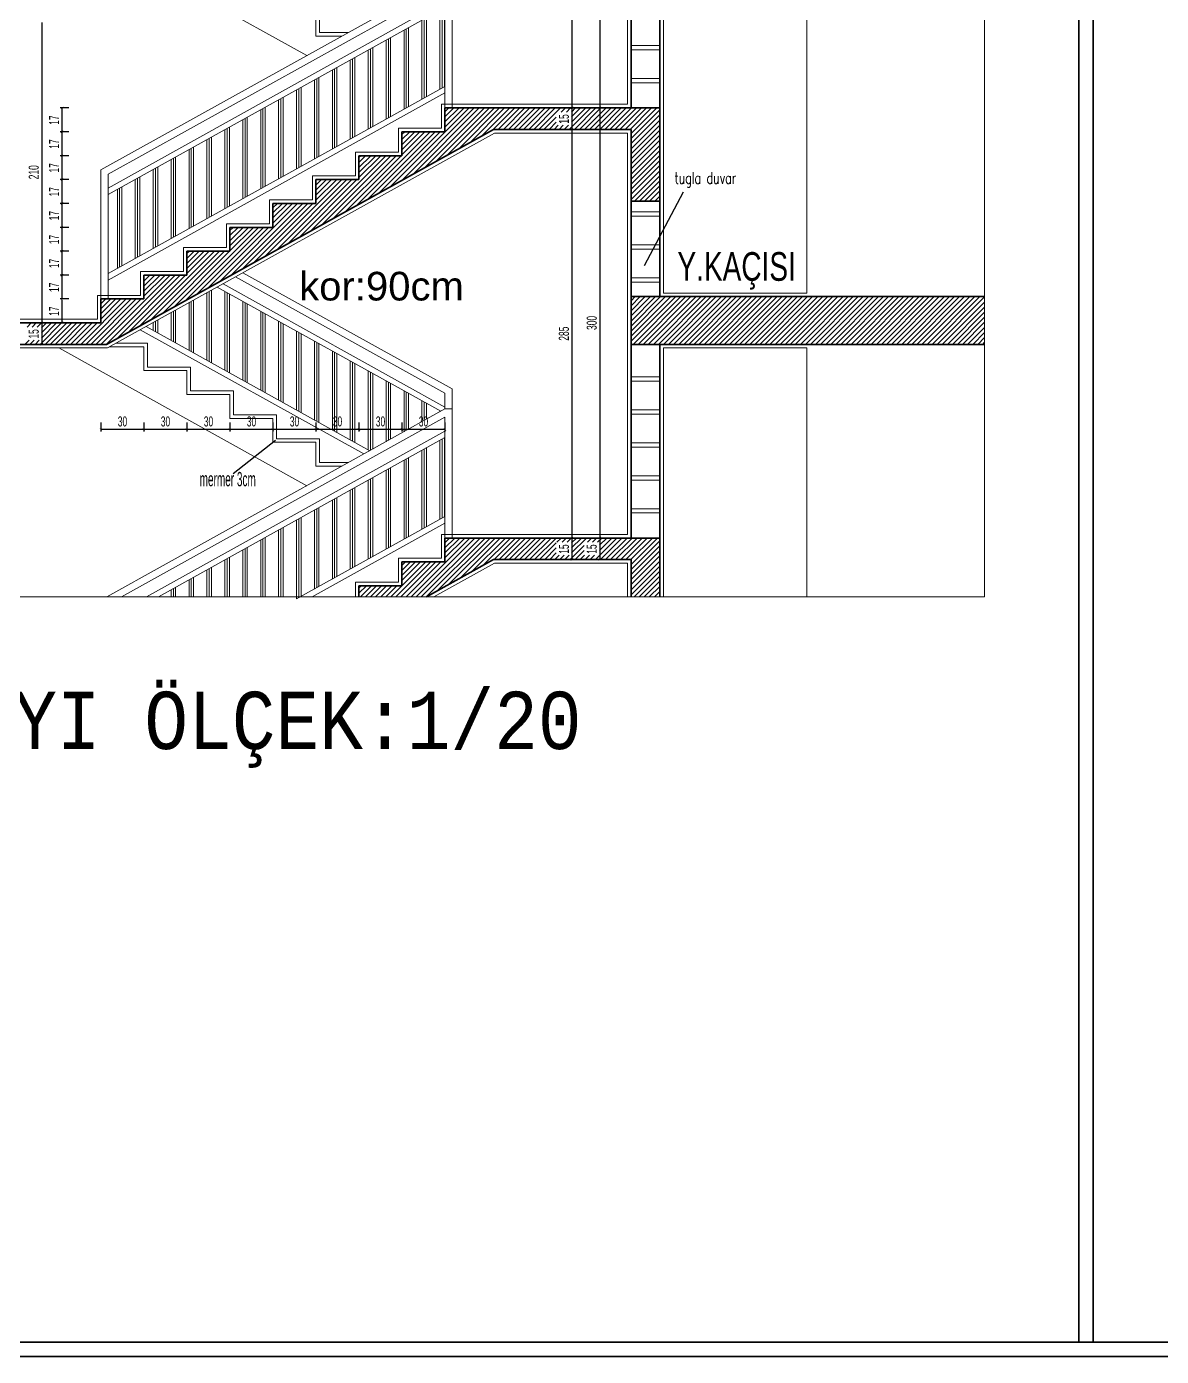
# Model space of a CAD drawing. Header units: inches. Extents: x -7543 to -822, y 102837 to 190349.
# Drawn here: x -822.8517 to -822.5351, y 102836.6651 to 102837.0361 of the extents above; entities that cross this region are included whole.
import ezdxf

# ---------------------------------------------------------------- set-up
doc = ezdxf.new("R2010")
doc.units = ezdxf.units.IN
doc.header["$MEASUREMENT"] = 0
for name, color, linetype, lineweight, true_color in [('BALKON', 7, 'Continuous', 20, 0xffaaa9), ('DUVAR', 7, 'Continuous', 35, 0xfc4642), ('MERDİVEN', 7, 'Continuous', 20, 0x16c244), ('TEFRİŞ', 7, 'Continuous', 25, 0x78462c)]:
    doc.layers.add(name, color=color, linetype=linetype, lineweight=lineweight, true_color=true_color)
for name, color, linetype, lineweight in [('ICOL', 55, 'Continuous', 25), ('SIVA', 150, 'Continuous', 15), ('TARAMA', 8, 'Continuous', 25), ('YAZI', 7, 'Continuous', 25)]:
    doc.layers.add(name, color=color, linetype=linetype, lineweight=lineweight)
doc.styles.add('ARIAL', font='arial.ttf', dxfattribs={"width": 0.5})
doc.styles.add('arıal', font='arial.ttf', dxfattribs={"width": 0.7})
doc.styles.add('ISIM', font='monos.ttf', dxfattribs={"width": 1.1, "height": 200})
doc.styles.add('KAPı-PEN', font='simplex.shx', dxfattribs={"width": 0.7, "height": 10})
doc.styles.add('TURKCE', font='arial.ttf')
doc.styles.add('özgür', font='arial.ttf', dxfattribs={"width": 0.6})

# ---------------------------------------------------------------- blocks, each defined once
blk = doc.blocks.new('öz sol')
at = {"layer": 'ICOL'}
blk.add_line((0, -9.7), (0, 2.5), dxfattribs=at)
at = {"layer": 'ICOL', "linetype": 'ByBlock', "const_width": 0.472}
blk.add_lwpolyline([(1.6, 1.6), (-1.6, -1.6)], dxfattribs=at)
blk = doc.blocks.new('öz1')
at = {"layer": 'ICOL'}
blk.add_blockref('öz sol', (0, 9.7), dxfattribs=at)

msp = doc.modelspace()

# ---------------------------------------------------------------- linework, layer by layer
at = {"layer": 'BALKON'}
for p, q in [((-822.77355, 102837.02801), (-822.84276, 102837.06644)), ((-822.77355, 102837.02801), (-822.84276, 102837.06644)), ((-822.735, 102837.04942), (-822.831, 102836.99611)), ((-822.733, 102837.04942), (-822.733, 102837.01342)), ((-822.735, 102837.04713), (-822.829, 102836.99493)), ((-822.735, 102837.01342), (-822.735, 102837.04713)), ((-822.735, 102837.04325), (-822.829, 102836.99105)), ((-822.735, 102837.04142), (-822.829, 102836.98922)), ((-822.77, 102837.03446), (-822.77, 102837.04112)), ((-822.77, 102837.03446), (-822.77, 102837.04112)), ((-822.73642, 102837.01863), (-822.73642, 102837.04063)), ((-822.7358, 102837.01898), (-822.7358, 102837.04098)), ((-822.73517, 102837.01932), (-822.73517, 102837.04132)), ((-822.771, 102837.04012), (-822.771, 102837.03346)), ((-822.771, 102837.04012), (-822.771, 102837.03346)), ((-822.74142, 102837.01585), (-822.74142, 102837.03785)), ((-822.7408, 102837.0162), (-822.7408, 102837.0382)), ((-822.74017, 102837.01655), (-822.74017, 102837.03855)), ((-822.771, 102837.03346), (-822.76374, 102837.03346)), ((-822.771, 102837.03346), (-822.76374, 102837.03346)), ((-822.76194, 102837.03446), (-822.77, 102837.03446)), ((-822.76194, 102837.03446), (-822.77, 102837.03446)), ((-822.74642, 102837.01308), (-822.74642, 102837.03508)), ((-822.7458, 102837.01342), (-822.7458, 102837.03542)), ((-822.74517, 102837.01377), (-822.74517, 102837.03577)), ((-822.75642, 102837.00752), (-822.75642, 102837.02952)), ((-822.7558, 102837.00787), (-822.7558, 102837.02987)), ((-822.75517, 102837.00822), (-822.75517, 102837.03022)), ((-822.75142, 102837.0103), (-822.75142, 102837.0323)), ((-822.7508, 102837.01065), (-822.7508, 102837.03265)), ((-822.75017, 102837.01099), (-822.75017, 102837.03299)), ((-822.76142, 102837.00475), (-822.76142, 102837.02675)), ((-822.7608, 102837.00509), (-822.7608, 102837.02709)), ((-822.76017, 102837.00544), (-822.76017, 102837.02744)), ((-822.76642, 102837.00197), (-822.76642, 102837.02397)), ((-822.7658, 102837.00232), (-822.7658, 102837.02432)), ((-822.76517, 102837.00266), (-822.76517, 102837.02466)), ((-822.735, 102837.01942), (-822.829, 102836.96722)), ((-822.77642, 102836.99642), (-822.77642, 102837.01842)), ((-822.7758, 102836.99676), (-822.7758, 102837.01876)), ((-822.77517, 102836.99711), (-822.77517, 102837.01911)), ((-822.77142, 102836.99919), (-822.77142, 102837.02119)), ((-822.7708, 102836.99954), (-822.7708, 102837.02154)), ((-822.77017, 102836.99989), (-822.77017, 102837.02189)), ((-822.735, 102837.01759), (-822.829, 102836.96539)), ((-822.78142, 102836.99364), (-822.78142, 102837.01564)), ((-822.7808, 102836.99399), (-822.7808, 102837.01599)), ((-822.78017, 102836.99433), (-822.78017, 102837.01633)), ((-822.78642, 102836.99086), (-822.78642, 102837.01286)), ((-822.7858, 102836.99121), (-822.7858, 102837.01321)), ((-822.78517, 102836.99156), (-822.78517, 102837.01356)), ((-822.79642, 102836.98531), (-822.79642, 102837.00731)), ((-822.7958, 102836.98566), (-822.7958, 102837.00766)), ((-822.79517, 102836.986), (-822.79517, 102837.008)), ((-822.79142, 102836.98809), (-822.79142, 102837.01009)), ((-822.7908, 102836.98843), (-822.7908, 102837.01043)), ((-822.79017, 102836.98878), (-822.79017, 102837.01078)), ((-822.80142, 102836.98253), (-822.80142, 102837.00453)), ((-822.8008, 102836.98288), (-822.8008, 102837.00488)), ((-822.80017, 102836.98323), (-822.80017, 102837.00523)), ((-822.80642, 102836.97976), (-822.80642, 102837.00176)), ((-822.8058, 102836.9801), (-822.8058, 102837.0021)), ((-822.80517, 102836.98045), (-822.80517, 102837.00245)), ((-822.831, 102836.96011), (-822.831, 102836.99611)), ((-822.81642, 102836.9742), (-822.81642, 102836.9962)), ((-822.8158, 102836.97455), (-822.8158, 102836.99655)), ((-822.81517, 102836.9749), (-822.81517, 102836.9969)), ((-822.81142, 102836.97698), (-822.81142, 102836.99898)), ((-822.8108, 102836.97733), (-822.8108, 102836.99933)), ((-822.81017, 102836.97767), (-822.81017, 102836.99967)), ((-822.829, 102836.99493), (-822.829, 102836.96011)), ((-822.82142, 102836.97143), (-822.82142, 102836.99343)), ((-822.8208, 102836.97177), (-822.8208, 102836.99377)), ((-822.82017, 102836.97212), (-822.82017, 102836.99412)), ((-822.82642, 102836.96865), (-822.82642, 102836.99065)), ((-822.8258, 102836.969), (-822.8258, 102836.991)), ((-822.82517, 102836.96934), (-822.82517, 102836.99134)), ((-822.831, 102836.95344), (-822.831, 102836.98716)), ((-822.79138, 102836.96744), (-822.733, 102836.93502)), ((-822.79138, 102836.96744), (-822.733, 102836.93502)), ((-822.79138, 102836.96744), (-822.733, 102836.93502)), ((-822.79138, 102836.96744), (-822.733, 102836.93502)), ((-822.79858, 102836.96344), (-822.73616, 102836.92878)), ((-822.79858, 102836.96344), (-822.73616, 102836.92878)), ((-822.79694, 102836.96436), (-822.735, 102836.92996)), ((-822.79694, 102836.96436), (-822.735, 102836.92996)), ((-822.79344, 102836.9663), (-822.735, 102836.93384)), ((-822.79344, 102836.9663), (-822.735, 102836.93384)), ((-822.79344, 102836.9663), (-822.735, 102836.93384)), ((-822.79344, 102836.9663), (-822.735, 102836.93384)), ((-822.80642, 102836.94579), (-822.80642, 102836.95909)), ((-822.80642, 102836.94579), (-822.80642, 102836.95909)), ((-822.8058, 102836.94545), (-822.8058, 102836.95943)), ((-822.8058, 102836.94545), (-822.8058, 102836.95943)), ((-822.80517, 102836.9451), (-822.80517, 102836.95978)), ((-822.80517, 102836.9451), (-822.80517, 102836.95978)), ((-822.80142, 102836.94302), (-822.80142, 102836.96186)), ((-822.80142, 102836.94302), (-822.80142, 102836.96186)), ((-822.8008, 102836.94267), (-822.8008, 102836.96221)), ((-822.8008, 102836.94267), (-822.8008, 102836.96221)), ((-822.80017, 102836.94232), (-822.80017, 102836.96256)), ((-822.80017, 102836.94232), (-822.80017, 102836.96256)), ((-822.79642, 102836.94024), (-822.79642, 102836.96224)), ((-822.79642, 102836.94024), (-822.79642, 102836.96224)), ((-822.7958, 102836.93989), (-822.7958, 102836.96189)), ((-822.7958, 102836.93989), (-822.7958, 102836.96189)), ((-822.79517, 102836.93955), (-822.79517, 102836.96155)), ((-822.79517, 102836.93955), (-822.79517, 102836.96155)), ((-822.79142, 102836.93746), (-822.79142, 102836.95946)), ((-822.79142, 102836.93746), (-822.79142, 102836.95946)), ((-822.7908, 102836.93712), (-822.7908, 102836.95912)), ((-822.7908, 102836.93712), (-822.7908, 102836.95912)), ((-822.81142, 102836.94857), (-822.81142, 102836.95631)), ((-822.81142, 102836.94857), (-822.81142, 102836.95631)), ((-822.8108, 102836.94822), (-822.8108, 102836.95666)), ((-822.8108, 102836.94822), (-822.8108, 102836.95666)), ((-822.81017, 102836.94788), (-822.81017, 102836.957)), ((-822.81017, 102836.94788), (-822.81017, 102836.957)), ((-822.79017, 102836.93677), (-822.79017, 102836.95877)), ((-822.79017, 102836.93677), (-822.79017, 102836.95877)), ((-822.78642, 102836.93469), (-822.78642, 102836.95669)), ((-822.78642, 102836.93469), (-822.78642, 102836.95669)), ((-822.7858, 102836.93434), (-822.7858, 102836.95634)), ((-822.7858, 102836.93434), (-822.7858, 102836.95634)), ((-822.78517, 102836.93399), (-822.78517, 102836.95599)), ((-822.78517, 102836.93399), (-822.78517, 102836.95599)), ((-822.82004, 102836.95152), (-822.75762, 102836.91686)), ((-822.82004, 102836.95152), (-822.75762, 102836.91686)), ((-822.81839, 102836.95244), (-822.75597, 102836.91778)), ((-822.81839, 102836.95244), (-822.75597, 102836.91778)), ((-822.81642, 102836.95135), (-822.81642, 102836.95353)), ((-822.81642, 102836.95135), (-822.81642, 102836.95353)), ((-822.8158, 102836.951), (-822.8158, 102836.95388)), ((-822.8158, 102836.951), (-822.8158, 102836.95388)), ((-822.81517, 102836.95065), (-822.81517, 102836.95423)), ((-822.81517, 102836.95065), (-822.81517, 102836.95423)), ((-822.78142, 102836.93191), (-822.78142, 102836.95391)), ((-822.78142, 102836.93191), (-822.78142, 102836.95391)), ((-822.7808, 102836.93156), (-822.7808, 102836.95356)), ((-822.7808, 102836.93156), (-822.7808, 102836.95356)), ((-822.78017, 102836.93122), (-822.78017, 102836.95322)), ((-822.78017, 102836.93122), (-822.78017, 102836.95322)), ((-822.77642, 102836.92913), (-822.77642, 102836.95113)), ((-822.77642, 102836.92913), (-822.77642, 102836.95113)), ((-822.7758, 102836.92879), (-822.7758, 102836.95079)), ((-822.7758, 102836.92879), (-822.7758, 102836.95079)), ((-822.77517, 102836.92844), (-822.77517, 102836.95044)), ((-822.77517, 102836.92844), (-822.77517, 102836.95044)), ((-822.77142, 102836.92636), (-822.77142, 102836.94836)), ((-822.77142, 102836.92636), (-822.77142, 102836.94836)), ((-822.7708, 102836.92601), (-822.7708, 102836.94801)), ((-822.7708, 102836.92601), (-822.7708, 102836.94801)), ((-822.77355, 102836.90801), (-822.84276, 102836.94644)), ((-822.77355, 102836.90801), (-822.84276, 102836.94644)), ((-822.82858, 102836.94678), (-822.819, 102836.94678)), ((-822.82858, 102836.94678), (-822.819, 102836.94678)), ((-822.82858, 102836.94678), (-822.819, 102836.94678)), ((-822.82858, 102836.94678), (-822.819, 102836.94678)), ((-822.818, 102836.94778), (-822.82678, 102836.94778)), ((-822.818, 102836.94778), (-822.82678, 102836.94778)), ((-822.818, 102836.94778), (-822.82678, 102836.94778)), ((-822.818, 102836.94778), (-822.82678, 102836.94778)), ((-822.819, 102836.94678), (-822.819, 102836.94012)), ((-822.819, 102836.94678), (-822.819, 102836.94012)), ((-822.819, 102836.94678), (-822.819, 102836.94012)), ((-822.819, 102836.94678), (-822.819, 102836.94012)), ((-822.818, 102836.94112), (-822.818, 102836.94778)), ((-822.818, 102836.94112), (-822.818, 102836.94778)), ((-822.818, 102836.94112), (-822.818, 102836.94778)), ((-822.818, 102836.94112), (-822.818, 102836.94778)), ((-822.77017, 102836.92566), (-822.77017, 102836.94766)), ((-822.77017, 102836.92566), (-822.77017, 102836.94766)), ((-822.76642, 102836.92358), (-822.76642, 102836.94558)), ((-822.76642, 102836.92358), (-822.76642, 102836.94558)), ((-822.7658, 102836.92323), (-822.7658, 102836.94523)), ((-822.7658, 102836.92323), (-822.7658, 102836.94523)), ((-822.76517, 102836.92289), (-822.76517, 102836.94489)), ((-822.76517, 102836.92289), (-822.76517, 102836.94489)), ((-822.806, 102836.94112), (-822.818, 102836.94112)), ((-822.806, 102836.94112), (-822.818, 102836.94112)), ((-822.806, 102836.94112), (-822.818, 102836.94112)), ((-822.806, 102836.94112), (-822.818, 102836.94112)), ((-822.806, 102836.93445), (-822.806, 102836.94112)), ((-822.806, 102836.93445), (-822.806, 102836.94112)), ((-822.806, 102836.93445), (-822.806, 102836.94112)), ((-822.806, 102836.93445), (-822.806, 102836.94112)), ((-822.76142, 102836.9208), (-822.76142, 102836.9428)), ((-822.76142, 102836.9208), (-822.76142, 102836.9428)), ((-822.7608, 102836.92046), (-822.7608, 102836.94246)), ((-822.7608, 102836.92046), (-822.7608, 102836.94246)), ((-822.76017, 102836.92011), (-822.76017, 102836.94211)), ((-822.76017, 102836.92011), (-822.76017, 102836.94211)), ((-822.819, 102836.94012), (-822.807, 102836.94012)), ((-822.819, 102836.94012), (-822.807, 102836.94012)), ((-822.819, 102836.94012), (-822.807, 102836.94012)), ((-822.819, 102836.94012), (-822.807, 102836.94012)), ((-822.807, 102836.94012), (-822.807, 102836.93345)), ((-822.807, 102836.94012), (-822.807, 102836.93345)), ((-822.807, 102836.94012), (-822.807, 102836.93345)), ((-822.807, 102836.94012), (-822.807, 102836.93345)), ((-822.75642, 102836.91803), (-822.75642, 102836.94003)), ((-822.75642, 102836.91803), (-822.75642, 102836.94003)), ((-822.7558, 102836.91787), (-822.7558, 102836.93968)), ((-822.7558, 102836.91787), (-822.7558, 102836.93968)), ((-822.75517, 102836.91822), (-822.75517, 102836.93933)), ((-822.75517, 102836.91822), (-822.75517, 102836.93933)), ((-822.75142, 102836.9203), (-822.75142, 102836.93725)), ((-822.75142, 102836.9203), (-822.75142, 102836.93725)), ((-822.7508, 102836.92065), (-822.7508, 102836.9369)), ((-822.7508, 102836.92065), (-822.7508, 102836.9369)), ((-822.807, 102836.93345), (-822.795, 102836.93345)), ((-822.807, 102836.93345), (-822.795, 102836.93345)), ((-822.807, 102836.93345), (-822.795, 102836.93345)), ((-822.807, 102836.93345), (-822.795, 102836.93345)), ((-822.794, 102836.93445), (-822.806, 102836.93445)), ((-822.794, 102836.93445), (-822.806, 102836.93445)), ((-822.794, 102836.93445), (-822.806, 102836.93445)), ((-822.794, 102836.93445), (-822.806, 102836.93445)), ((-822.795, 102836.93345), (-822.795, 102836.92679)), ((-822.795, 102836.93345), (-822.795, 102836.92679)), ((-822.794, 102836.92779), (-822.794, 102836.93445)), ((-822.794, 102836.92779), (-822.794, 102836.93445)), ((-822.75017, 102836.92099), (-822.75017, 102836.93656)), ((-822.75017, 102836.92099), (-822.75017, 102836.93656)), ((-822.74642, 102836.92308), (-822.74642, 102836.93447)), ((-822.74642, 102836.92308), (-822.74642, 102836.93447)), ((-822.7458, 102836.92342), (-822.7458, 102836.93413)), ((-822.7458, 102836.92342), (-822.7458, 102836.93413)), ((-822.74517, 102836.92377), (-822.74517, 102836.93378)), ((-822.74517, 102836.92377), (-822.74517, 102836.93378)), ((-822.735, 102836.93384), (-822.735, 102836.92942)), ((-822.735, 102836.93384), (-822.735, 102836.92942)), ((-822.733, 102836.92942), (-822.733, 102836.93502)), ((-822.733, 102836.92942), (-822.733, 102836.93502)), ((-822.735, 102836.92942), (-822.82938, 102836.87701)), ((-822.74142, 102836.92585), (-822.74142, 102836.9317)), ((-822.74142, 102836.92585), (-822.74142, 102836.9317)), ((-822.7408, 102836.9262), (-822.7408, 102836.93135)), ((-822.7408, 102836.9262), (-822.7408, 102836.93135)), ((-822.74017, 102836.92655), (-822.74017, 102836.931)), ((-822.74017, 102836.92655), (-822.74017, 102836.931)), ((-822.735, 102836.92942), (-822.733, 102836.92942)), ((-822.735, 102836.92942), (-822.733, 102836.92942)), ((-822.733, 102836.92942), (-822.733, 102836.89342)), ((-822.735, 102836.92713), (-822.82526, 102836.87701)), ((-822.795, 102836.92679), (-822.783, 102836.92679)), ((-822.795, 102836.92679), (-822.783, 102836.92679)), ((-822.782, 102836.92779), (-822.794, 102836.92779)), ((-822.782, 102836.92779), (-822.794, 102836.92779)), ((-822.783, 102836.92679), (-822.783, 102836.92012)), ((-822.783, 102836.92679), (-822.783, 102836.92012)), ((-822.782, 102836.92112), (-822.782, 102836.92779)), ((-822.782, 102836.92112), (-822.782, 102836.92779)), ((-822.73642, 102836.92863), (-822.73642, 102836.92892)), ((-822.73642, 102836.92863), (-822.73642, 102836.92892)), ((-822.735, 102836.89342), (-822.735, 102836.92713)), ((-822.735, 102836.92325), (-822.81827, 102836.87701)), ((-822.735, 102836.92142), (-822.81497, 102836.87701)), ((-822.783, 102836.92012), (-822.771, 102836.92012)), ((-822.783, 102836.92012), (-822.771, 102836.92012)), ((-822.77, 102836.92112), (-822.782, 102836.92112)), ((-822.77, 102836.92112), (-822.782, 102836.92112)), ((-822.771, 102836.92012), (-822.771, 102836.91346)), ((-822.771, 102836.92012), (-822.771, 102836.91346)), ((-822.77, 102836.91446), (-822.77, 102836.92112)), ((-822.77, 102836.91446), (-822.77, 102836.92112)), ((-822.7408, 102836.8962), (-822.7408, 102836.9182)), ((-822.74017, 102836.89655), (-822.74017, 102836.91855)), ((-822.73642, 102836.89863), (-822.73642, 102836.92063)), ((-822.7358, 102836.89898), (-822.7358, 102836.92098)), ((-822.73517, 102836.89932), (-822.73517, 102836.92132)), ((-822.76194, 102836.91446), (-822.77, 102836.91446)), ((-822.76194, 102836.91446), (-822.77, 102836.91446)), ((-822.74642, 102836.89308), (-822.74642, 102836.91508)), ((-822.7458, 102836.89342), (-822.7458, 102836.91542)), ((-822.74517, 102836.89377), (-822.74517, 102836.91577)), ((-822.74142, 102836.89585), (-822.74142, 102836.91785)), ((-822.771, 102836.91346), (-822.76374, 102836.91346)), ((-822.771, 102836.91346), (-822.76374, 102836.91346)), ((-822.75142, 102836.8903), (-822.75142, 102836.9123)), ((-822.7508, 102836.89065), (-822.7508, 102836.91265)), ((-822.75017, 102836.89099), (-822.75017, 102836.91299)), ((-822.7608, 102836.88509), (-822.7608, 102836.90709)), ((-822.76017, 102836.88544), (-822.76017, 102836.90744)), ((-822.75642, 102836.88752), (-822.75642, 102836.90952)), ((-822.7558, 102836.88787), (-822.7558, 102836.90987)), ((-822.75517, 102836.88822), (-822.75517, 102836.91022)), ((-822.76642, 102836.88197), (-822.76642, 102836.90397)), ((-822.7658, 102836.88232), (-822.7658, 102836.90432)), ((-822.76517, 102836.88266), (-822.76517, 102836.90466)), ((-822.76142, 102836.88475), (-822.76142, 102836.90675)), ((-822.77142, 102836.87919), (-822.77142, 102836.90119)), ((-822.7708, 102836.87954), (-822.7708, 102836.90154)), ((-822.77017, 102836.87989), (-822.77017, 102836.90189)), ((-822.7808, 102836.87701), (-822.7808, 102836.89599)), ((-822.78017, 102836.87701), (-822.78017, 102836.89633)), ((-822.735, 102836.89942), (-822.77642, 102836.87642)), ((-822.77642, 102836.87642), (-822.77642, 102836.89842)), ((-822.7758, 102836.87676), (-822.7758, 102836.89876)), ((-822.77517, 102836.87711), (-822.77517, 102836.89911)), ((-822.735, 102836.89759), (-822.77206, 102836.87701)), ((-822.78642, 102836.87701), (-822.78642, 102836.89286)), ((-822.7858, 102836.87701), (-822.7858, 102836.89321)), ((-822.78517, 102836.87701), (-822.78517, 102836.89356)), ((-822.78142, 102836.87701), (-822.78142, 102836.89564)), ((-822.79142, 102836.87701), (-822.79142, 102836.89009)), ((-822.7908, 102836.87701), (-822.7908, 102836.89043)), ((-822.79017, 102836.87701), (-822.79017, 102836.89078)), ((-822.8008, 102836.87701), (-822.8008, 102836.88488)), ((-822.80017, 102836.87701), (-822.80017, 102836.88523)), ((-822.79642, 102836.87701), (-822.79642, 102836.88731)), ((-822.7958, 102836.87701), (-822.7958, 102836.88766)), ((-822.79517, 102836.87701), (-822.79517, 102836.888)), ((-822.80642, 102836.87701), (-822.80642, 102836.88176)), ((-822.8058, 102836.87701), (-822.8058, 102836.8821)), ((-822.80517, 102836.87701), (-822.80517, 102836.88245)), ((-822.80142, 102836.87701), (-822.80142, 102836.88453)), ((-822.81142, 102836.87701), (-822.81142, 102836.87898)), ((-822.8108, 102836.87701), (-822.8108, 102836.87933)), ((-822.81017, 102836.87701), (-822.81017, 102836.87967))]:
    msp.add_line(p, q, dxfattribs=at)
at = {"layer": 'DUVAR'}
for p, q in [((-822.55817, 102836.66908), (-822.55817, 102837.43546)), ((-822.55417, 102836.66908), (-822.55417, 102837.43546)), ((-822.68307, 102837.01342), (-822.68307, 102837.07424)), ((-822.67507, 102836.96076), (-822.67507, 102837.06744)), ((-822.735, 102837.01342), (-822.67507, 102837.01342)), ((-822.735, 102837.01342), (-822.735, 102837.00676)), ((-822.82945, 102836.94744), (-822.72145, 102837.00742)), ((-822.72145, 102837.00742), (-822.68307, 102837.00742)), ((-822.68307, 102837.00742), (-822.68307, 102836.98742)), ((-822.68307, 102836.95144), (-822.68307, 102837.00742)), ((-822.747, 102837.00676), (-822.747, 102837.00009)), ((-822.735, 102837.00676), (-822.747, 102837.00676)), ((-822.759, 102837.00009), (-822.759, 102836.99343)), ((-822.747, 102837.00009), (-822.759, 102837.00009)), ((-822.771, 102836.99343), (-822.771, 102836.98676)), ((-822.759, 102836.99343), (-822.771, 102836.99343)), ((-822.783, 102836.98676), (-822.783, 102836.9801)), ((-822.771, 102836.98676), (-822.783, 102836.98676)), ((-822.68307, 102836.98742), (-822.67507, 102836.98742)), ((-822.795, 102836.9801), (-822.795, 102836.97344)), ((-822.783, 102836.9801), (-822.795, 102836.9801)), ((-822.807, 102836.97344), (-822.807, 102836.96677)), ((-822.795, 102836.97344), (-822.807, 102836.97344)), ((-822.819, 102836.96677), (-822.819, 102836.96011)), ((-822.807, 102836.96677), (-822.819, 102836.96677)), ((-822.831, 102836.96011), (-822.831, 102836.95344)), ((-822.819, 102836.96011), (-822.831, 102836.96011)), ((-822.68307, 102836.96076), (-822.68307, 102836.93224)), ((-822.68307, 102836.96076), (-822.58442, 102836.96076)), ((-822.68307, 102836.96076), (-822.68307, 102836.93224)), ((-822.68307, 102836.96076), (-822.58442, 102836.96076)), ((-822.831, 102836.95344), (-822.91407, 102836.95344)), ((-822.831, 102836.95344), (-822.91407, 102836.95344)), ((-822.831, 102836.95344), (-822.91407, 102836.95344)), ((-822.68307, 102836.89342), (-822.68307, 102836.95424)), ((-822.82945, 102836.94744), (-822.90407, 102836.94744)), ((-822.90407, 102836.94744), (-822.83227, 102836.94744)), ((-822.82945, 102836.94744), (-822.90407, 102836.94744)), ((-822.90407, 102836.94744), (-822.83227, 102836.94744)), ((-822.82945, 102836.94744), (-822.90407, 102836.94744)), ((-822.90407, 102836.94744), (-822.83227, 102836.94744)), ((-822.68307, 102836.94744), (-822.58442, 102836.94744)), ((-822.68307, 102836.94744), (-822.58442, 102836.94744)), ((-822.68307, 102836.94744), (-822.58442, 102836.94744)), ((-822.68307, 102836.94744), (-822.58442, 102836.94744)), ((-822.68307, 102836.94744), (-822.58442, 102836.94744)), ((-822.67507, 102836.87701), (-822.67507, 102836.94744)), ((-822.735, 102836.89342), (-822.67507, 102836.89342)), ((-822.735, 102836.89342), (-822.735, 102836.88676)), ((-822.747, 102836.88676), (-822.747, 102836.88009)), ((-822.735, 102836.88676), (-822.747, 102836.88676)), ((-822.74019, 102836.87701), (-822.72145, 102836.88742)), ((-822.72145, 102836.88742), (-822.68307, 102836.88742)), ((-822.68307, 102836.87701), (-822.68307, 102836.88742)), ((-822.68307, 102836.88742), (-822.68307, 102836.87701)), ((-822.759, 102836.88009), (-822.759, 102836.87701)), ((-822.747, 102836.88009), (-822.759, 102836.88009)), ((-837.60107, 102836.66908), (-821.99356, 102836.66908)), ((-837.60507, 102836.66508), (-821.98956, 102836.66508))]:
    msp.add_line(p, q, dxfattribs=at)
at = {"layer": 'ICOL'}
for p, q in [((-822.6918, 102837.13322), (-822.6918, 102837.01362)), ((-822.69958, 102837.12722), (-822.69958, 102837.01362)), ((-822.84751, 102837.03724), (-822.84751, 102836.95364)), ((-822.84186, 102837.00696), (-822.84186, 102837.01322)), ((-822.69958, 102837.01322), (-822.69958, 102837.00762)), ((-822.6918, 102837.01322), (-822.6918, 102836.89362)), ((-822.69958, 102837.00722), (-822.69958, 102836.89362)), ((-822.84186, 102837.00029), (-822.84186, 102837.00656)), ((-822.84186, 102836.99363), (-822.84186, 102836.99989)), ((-822.84186, 102836.98696), (-822.84186, 102836.99323)), ((-822.84186, 102836.9803), (-822.84186, 102836.98656)), ((-822.84186, 102836.97364), (-822.84186, 102836.9799)), ((-822.84186, 102836.96697), (-822.84186, 102836.97324)), ((-822.84186, 102836.96031), (-822.84186, 102836.96657)), ((-822.84186, 102836.95364), (-822.84186, 102836.95991)), ((-822.84751, 102836.95324), (-822.84751, 102836.94764)), ((-822.8192, 102836.92368), (-822.8308, 102836.92368)), ((-822.8072, 102836.92368), (-822.8188, 102836.92368)), ((-822.7952, 102836.92368), (-822.8068, 102836.92368)), ((-822.7832, 102836.92368), (-822.7948, 102836.92368)), ((-822.7712, 102836.92368), (-822.7828, 102836.92368)), ((-822.7592, 102836.92368), (-822.7708, 102836.92368)), ((-822.7472, 102836.92368), (-822.7588, 102836.92368)), ((-822.7352, 102836.92368), (-822.7468, 102836.92368)), ((-822.69958, 102836.89322), (-822.69958, 102836.88762)), ((-822.6918, 102836.89322), (-822.6918, 102836.88762))]:
    msp.add_line(p, q, dxfattribs=at)
at = {"layer": 'MERDİVEN'}
for p, q in [((-822.67507, 102837.0308), (-822.68307, 102837.0308)), ((-822.67507, 102837.0308), (-822.68307, 102837.0308)), ((-822.68307, 102837.0308), (-822.67507, 102837.0308)), ((-822.67507, 102837.0308), (-822.68307, 102837.0308)), ((-822.67507, 102837.0308), (-822.68307, 102837.0308)), ((-822.68307, 102837.0308), (-822.67507, 102837.0308)), ((-822.68307, 102837.0308), (-822.67507, 102837.0308)), ((-822.67507, 102837.0308), (-822.68307, 102837.0308)), ((-822.67507, 102837.0308), (-822.68307, 102837.0308)), ((-822.67507, 102837.0296), (-822.68307, 102837.0296)), ((-822.67507, 102837.0296), (-822.68307, 102837.0296)), ((-822.67507, 102837.0296), (-822.68307, 102837.0296)), ((-822.67507, 102837.0216), (-822.68307, 102837.0216)), ((-822.67507, 102837.0216), (-822.68307, 102837.0216)), ((-822.68307, 102837.0216), (-822.67507, 102837.0216)), ((-822.68307, 102837.0216), (-822.67507, 102837.0216)), ((-822.67507, 102837.0216), (-822.68307, 102837.0216)), ((-822.67507, 102837.0216), (-822.68307, 102837.0216)), ((-822.67507, 102837.0204), (-822.68307, 102837.0204)), ((-822.67507, 102837.0204), (-822.68307, 102837.0204)), ((-822.68307, 102836.9844), (-822.67507, 102836.9844)), ((-822.67507, 102836.9844), (-822.68307, 102836.9844)), ((-822.67507, 102836.9844), (-822.68307, 102836.9844)), ((-822.67507, 102836.9832), (-822.68307, 102836.9832)), ((-822.68307, 102836.9752), (-822.67507, 102836.9752)), ((-822.67507, 102836.9752), (-822.68307, 102836.9752)), ((-822.67507, 102836.9752), (-822.68307, 102836.9752)), ((-822.67507, 102836.974), (-822.68307, 102836.974)), ((-822.67507, 102836.966), (-822.68307, 102836.966)), ((-822.67507, 102836.966), (-822.68307, 102836.966)), ((-822.68307, 102836.966), (-822.67507, 102836.966)), ((-822.68307, 102836.966), (-822.67507, 102836.966)), ((-822.67507, 102836.966), (-822.68307, 102836.966)), ((-822.67507, 102836.966), (-822.68307, 102836.966)), ((-822.67507, 102836.9648), (-822.68307, 102836.9648)), ((-822.67507, 102836.9648), (-822.68307, 102836.9648)), ((-822.67507, 102836.9384), (-822.68307, 102836.9384)), ((-822.67507, 102836.9384), (-822.68307, 102836.9384)), ((-822.68307, 102836.9384), (-822.67507, 102836.9384)), ((-822.68307, 102836.9384), (-822.67507, 102836.9384)), ((-822.67507, 102836.9384), (-822.68307, 102836.9384)), ((-822.67507, 102836.9384), (-822.68307, 102836.9384)), ((-822.67507, 102836.9384), (-822.68307, 102836.9384)), ((-822.67507, 102836.9384), (-822.68307, 102836.9384)), ((-822.68307, 102836.9384), (-822.67507, 102836.9384)), ((-822.68307, 102836.9384), (-822.67507, 102836.9384)), ((-822.67507, 102836.9384), (-822.68307, 102836.9384)), ((-822.67507, 102836.9384), (-822.68307, 102836.9384)), ((-822.67507, 102836.9372), (-822.68307, 102836.9372)), ((-822.67507, 102836.9372), (-822.68307, 102836.9372)), ((-822.67507, 102836.9372), (-822.68307, 102836.9372)), ((-822.67507, 102836.9372), (-822.68307, 102836.9372)), ((-822.68307, 102836.9292), (-822.67507, 102836.9292)), ((-822.67507, 102836.9292), (-822.68307, 102836.9292)), ((-822.67507, 102836.9292), (-822.68307, 102836.9292)), ((-822.67507, 102836.928), (-822.68307, 102836.928)), ((-822.67507, 102836.92), (-822.68307, 102836.92)), ((-822.67507, 102836.92), (-822.68307, 102836.92)), ((-822.68307, 102836.92), (-822.67507, 102836.92)), ((-822.67507, 102836.9188), (-822.68307, 102836.9188)), ((-822.67507, 102836.9108), (-822.68307, 102836.9108)), ((-822.67507, 102836.9108), (-822.68307, 102836.9108)), ((-822.68307, 102836.9108), (-822.67507, 102836.9108)), ((-822.68307, 102836.9108), (-822.67507, 102836.9108)), ((-822.67507, 102836.9108), (-822.68307, 102836.9108)), ((-822.67507, 102836.9108), (-822.68307, 102836.9108)), ((-822.68307, 102836.9108), (-822.67507, 102836.9108)), ((-822.67507, 102836.9108), (-822.68307, 102836.9108)), ((-822.67507, 102836.9108), (-822.68307, 102836.9108)), ((-822.67507, 102836.9096), (-822.68307, 102836.9096)), ((-822.67507, 102836.9096), (-822.68307, 102836.9096)), ((-822.67507, 102836.9096), (-822.68307, 102836.9096)), ((-822.67507, 102836.9016), (-822.68307, 102836.9016)), ((-822.67507, 102836.9016), (-822.68307, 102836.9016)), ((-822.68307, 102836.9016), (-822.67507, 102836.9016)), ((-822.68307, 102836.9016), (-822.67507, 102836.9016)), ((-822.67507, 102836.9016), (-822.68307, 102836.9016)), ((-822.67507, 102836.9016), (-822.68307, 102836.9016)), ((-822.67507, 102836.9004), (-822.68307, 102836.9004)), ((-822.67507, 102836.9004), (-822.68307, 102836.9004))]:
    msp.add_line(p, q, dxfattribs=at)
at = {"layer": 'SIVA'}
for p, q in [((-822.58442, 102837.23532), (-822.58442, 102836.87701)), ((-822.68407, 102837.01442), (-822.68407, 102837.07424)), ((-822.67407, 102837.06644), (-822.67407, 102836.96176)), ((-822.63407, 102836.96176), (-822.63407, 102837.06644)), ((-822.736, 102837.01442), (-822.68407, 102837.01442)), ((-822.736, 102837.00776), (-822.736, 102837.01442)), ((-822.748, 102837.00776), (-822.736, 102837.00776)), ((-822.748, 102837.00109), (-822.748, 102837.00776)), ((-822.72119, 102837.00642), (-822.82919, 102836.94644)), ((-822.68407, 102837.00642), (-822.72119, 102837.00642)), ((-822.68407, 102836.95424), (-822.68407, 102837.00642)), ((-822.76, 102837.00109), (-822.748, 102837.00109)), ((-822.76, 102836.99443), (-822.76, 102837.00109)), ((-822.772, 102836.99443), (-822.76, 102836.99443)), ((-822.772, 102836.98776), (-822.772, 102836.99443)), ((-822.784, 102836.98776), (-822.772, 102836.98776)), ((-822.784, 102836.9811), (-822.784, 102836.98776)), ((-822.796, 102836.9811), (-822.784, 102836.9811)), ((-822.796, 102836.97444), (-822.796, 102836.9811)), ((-822.808, 102836.97444), (-822.796, 102836.97444)), ((-822.808, 102836.96777), (-822.808, 102836.97444)), ((-822.82, 102836.96777), (-822.808, 102836.96777)), ((-822.82, 102836.96111), (-822.82, 102836.96777)), ((-822.832, 102836.96111), (-822.82, 102836.96111)), ((-822.832, 102836.95444), (-822.832, 102836.96111)), ((-822.67407, 102836.96176), (-822.63407, 102836.96176)), ((-822.91507, 102836.95444), (-822.832, 102836.95444)), ((-822.68407, 102836.89442), (-822.68407, 102836.95424)), ((-822.82919, 102836.94644), (-822.90307, 102836.94644)), ((-822.67407, 102836.94644), (-822.67407, 102836.87701)), ((-822.63407, 102836.94644), (-822.67407, 102836.94644)), ((-822.63407, 102836.87701), (-822.63407, 102836.94644)), ((-822.736, 102836.89442), (-822.68407, 102836.89442)), ((-822.736, 102836.88776), (-822.736, 102836.89442)), ((-822.748, 102836.88776), (-822.736, 102836.88776)), ((-822.748, 102836.88109), (-822.748, 102836.88776)), ((-822.72119, 102836.88642), (-822.73813, 102836.87701)), ((-822.68407, 102836.88642), (-822.72119, 102836.88642)), ((-822.68407, 102836.87701), (-822.68407, 102836.88642)), ((-822.76, 102836.88109), (-822.748, 102836.88109)), ((-822.76, 102836.87701), (-822.76, 102836.88109)), ((-822.58442, 102836.87701), (-823.07304, 102836.87701))]:
    msp.add_line(p, q, dxfattribs=at)
at = {"layer": 'TARAMA', "linetype": 'Continuous'}
for p, q in [((-822.75026, 102836.99142), (-822.72826, 102837.01342)), ((-822.74708, 102836.99319), (-822.72684, 102837.01342)), ((-822.7439, 102836.99495), (-822.72543, 102837.01342)), ((-822.74072, 102836.99672), (-822.72402, 102837.01342)), ((-822.73754, 102836.99849), (-822.7226, 102837.01342)), ((-822.735, 102837.00809), (-822.72967, 102837.01342)), ((-822.735, 102837.0095), (-822.73109, 102837.01342)), ((-822.735, 102837.01092), (-822.7325, 102837.01342)), ((-822.735, 102837.01233), (-822.73392, 102837.01342)), ((-822.73436, 102837.00025), (-822.72119, 102837.01342)), ((-822.73117, 102837.00202), (-822.71977, 102837.01342)), ((-822.72799, 102837.00378), (-822.71836, 102837.01342)), ((-822.72481, 102837.00555), (-822.71694, 102837.01342)), ((-822.72163, 102837.00732), (-822.71553, 102837.01342)), ((-822.72012, 102837.00742), (-822.71412, 102837.01342)), ((-822.7187, 102837.00742), (-822.7127, 102837.01342)), ((-822.71729, 102837.00742), (-822.71129, 102837.01342)), ((-822.71587, 102837.00742), (-822.70987, 102837.01342)), ((-822.71446, 102837.00742), (-822.70846, 102837.01342)), ((-822.71305, 102837.00742), (-822.70705, 102837.01342)), ((-822.71163, 102837.00742), (-822.70563, 102837.01342)), ((-822.71022, 102837.00742), (-822.70422, 102837.01342)), ((-822.7088, 102837.00742), (-822.7028, 102837.01342)), ((-822.70739, 102837.00742), (-822.70394, 102837.01087)), ((-822.70256, 102837.01225), (-822.70139, 102837.01342)), ((-822.70114, 102837.01225), (-822.69997, 102837.01342)), ((-822.70032, 102837.00742), (-822.69432, 102837.01342)), ((-822.69973, 102837.01225), (-822.69856, 102837.01342)), ((-822.69968, 102837.00947), (-822.69573, 102837.01342)), ((-822.69968, 102837.01089), (-822.69715, 102837.01342)), ((-822.6989, 102837.00742), (-822.6929, 102837.01342)), ((-822.69749, 102837.00742), (-822.69149, 102837.01342)), ((-822.69607, 102837.00742), (-822.69007, 102837.01342)), ((-822.69466, 102837.00742), (-822.68866, 102837.01342)), ((-822.69325, 102837.00742), (-822.68725, 102837.01342)), ((-822.69183, 102837.00742), (-822.68583, 102837.01342)), ((-822.69042, 102837.00742), (-822.68442, 102837.01342)), ((-822.689, 102837.00742), (-822.683, 102837.01342)), ((-822.68759, 102837.00742), (-822.68159, 102837.01342)), ((-822.68618, 102837.00742), (-822.68018, 102837.01342)), ((-822.68476, 102837.00742), (-822.67876, 102837.01342)), ((-822.68335, 102837.00742), (-822.67735, 102837.01342)), ((-822.68307, 102837.00628), (-822.67593, 102837.01342)), ((-822.68307, 102837.00487), (-822.67507, 102837.01287)), ((-822.68307, 102837.00345), (-822.67507, 102837.01145)), ((-822.70597, 102837.00742), (-822.70394, 102837.00946)), ((-822.70456, 102837.00742), (-822.70339, 102837.00859)), ((-822.70315, 102837.00742), (-822.70198, 102837.00859)), ((-822.70173, 102837.00742), (-822.70056, 102837.00859)), ((-822.68307, 102837.00204), (-822.67507, 102837.01004)), ((-822.68307, 102837.00063), (-822.67507, 102837.00863)), ((-822.68307, 102836.99921), (-822.67507, 102837.00721)), ((-822.7598, 102836.98612), (-822.73917, 102837.00676)), ((-822.75662, 102836.98789), (-822.73775, 102837.00676)), ((-822.75344, 102836.98965), (-822.73634, 102837.00676)), ((-822.747, 102837.00033), (-822.74058, 102837.00676)), ((-822.747, 102837.00175), (-822.74199, 102837.00676)), ((-822.747, 102837.00316), (-822.74341, 102837.00676)), ((-822.747, 102837.00458), (-822.74482, 102837.00676)), ((-822.747, 102837.00599), (-822.74624, 102837.00676)), ((-822.68307, 102836.9978), (-822.67507, 102837.0058)), ((-822.68307, 102836.99638), (-822.67507, 102837.00438)), ((-822.77252, 102836.97906), (-822.75149, 102837.00009)), ((-822.76934, 102836.98082), (-822.75007, 102837.00009)), ((-822.76616, 102836.98259), (-822.74866, 102837.00009)), ((-822.76298, 102836.98436), (-822.74724, 102837.00009)), ((-822.759, 102836.99399), (-822.7529, 102837.00009)), ((-822.759, 102836.9954), (-822.75431, 102837.00009)), ((-822.759, 102836.99682), (-822.75573, 102837.00009)), ((-822.759, 102836.99823), (-822.75714, 102837.00009)), ((-822.759, 102836.99965), (-822.75856, 102837.00009)), ((-822.68307, 102836.99497), (-822.67507, 102837.00297)), ((-822.68307, 102836.99355), (-822.67507, 102837.00155)), ((-822.68307, 102836.99214), (-822.67507, 102837.00014)), ((-822.68307, 102836.99073), (-822.67507, 102836.99873)), ((-822.68307, 102836.98931), (-822.67507, 102836.99731)), ((-822.78524, 102836.97199), (-822.76381, 102836.99343)), ((-822.78206, 102836.97376), (-822.76239, 102836.99343)), ((-822.77888, 102836.97553), (-822.76098, 102836.99343)), ((-822.7757, 102836.97729), (-822.75956, 102836.99343)), ((-822.771, 102836.98765), (-822.76522, 102836.99343)), ((-822.771, 102836.98906), (-822.76664, 102836.99343)), ((-822.771, 102836.99047), (-822.76805, 102836.99343)), ((-822.771, 102836.99189), (-822.76946, 102836.99343)), ((-822.771, 102836.9933), (-822.77088, 102836.99343)), ((-822.68307, 102836.9879), (-822.67507, 102836.9959)), ((-822.68213, 102836.98742), (-822.67507, 102836.99448)), ((-822.68072, 102836.98742), (-822.67507, 102836.99307)), ((-822.67931, 102836.98742), (-822.67507, 102836.99165)), ((-822.67789, 102836.98742), (-822.67507, 102836.99024)), ((-822.67648, 102836.98742), (-822.67507, 102836.98883)), ((-822.79796, 102836.96493), (-822.77613, 102836.98676)), ((-822.79478, 102836.96669), (-822.77471, 102836.98676)), ((-822.7916, 102836.96846), (-822.7733, 102836.98676)), ((-822.78842, 102836.97023), (-822.77188, 102836.98676)), ((-822.783, 102836.9813), (-822.77754, 102836.98676)), ((-822.783, 102836.98272), (-822.77896, 102836.98676)), ((-822.783, 102836.98413), (-822.78037, 102836.98676)), ((-822.783, 102836.98555), (-822.78178, 102836.98676)), ((-822.8075, 102836.95963), (-822.78703, 102836.9801)), ((-822.80432, 102836.9614), (-822.78562, 102836.9801)), ((-822.80114, 102836.96316), (-822.78421, 102836.9801)), ((-822.795, 102836.97355), (-822.78845, 102836.9801)), ((-822.795, 102836.97496), (-822.78986, 102836.9801)), ((-822.795, 102836.97637), (-822.79128, 102836.9801)), ((-822.795, 102836.97779), (-822.79269, 102836.9801)), ((-822.795, 102836.9792), (-822.79411, 102836.9801)), ((-822.82023, 102836.95256), (-822.79936, 102836.97344)), ((-822.81705, 102836.95433), (-822.79794, 102836.97344)), ((-822.81386, 102836.9561), (-822.79653, 102836.97344)), ((-822.81068, 102836.95786), (-822.79511, 102836.97344)), ((-822.807, 102836.9672), (-822.80077, 102836.97344)), ((-822.807, 102836.96862), (-822.80218, 102836.97344)), ((-822.807, 102836.97003), (-822.8036, 102836.97344)), ((-822.807, 102836.97145), (-822.80501, 102836.97344)), ((-822.807, 102836.97286), (-822.80643, 102836.97344)), ((-822.831, 102836.94744), (-822.81168, 102836.96677)), ((-822.82959, 102836.94744), (-822.81026, 102836.96677)), ((-822.82659, 102836.94903), (-822.80885, 102836.96677)), ((-822.82341, 102836.9508), (-822.80743, 102836.96677)), ((-822.819, 102836.96086), (-822.81309, 102836.96677)), ((-822.819, 102836.96227), (-822.8145, 102836.96677)), ((-822.819, 102836.96369), (-822.81592, 102836.96677)), ((-822.819, 102836.9651), (-822.81733, 102836.96677)), ((-822.819, 102836.96652), (-822.81875, 102836.96677)), ((-822.83666, 102836.94744), (-822.824, 102836.96011)), ((-822.83525, 102836.94744), (-822.82258, 102836.96011)), ((-822.83383, 102836.94744), (-822.82117, 102836.96011)), ((-822.83242, 102836.94744), (-822.81975, 102836.96011)), ((-822.831, 102836.95452), (-822.82541, 102836.96011)), ((-822.831, 102836.95593), (-822.82683, 102836.96011)), ((-822.831, 102836.95734), (-822.82824, 102836.96011)), ((-822.831, 102836.95876), (-822.82965, 102836.96011)), ((-822.68307, 102836.9483), (-822.67061, 102836.96076)), ((-822.68307, 102836.94971), (-822.67202, 102836.96076)), ((-822.68307, 102836.95113), (-822.67344, 102836.96076)), ((-822.68307, 102836.95254), (-822.67485, 102836.96076)), ((-822.68307, 102836.95396), (-822.67627, 102836.96076)), ((-822.68307, 102836.95537), (-822.67768, 102836.96076)), ((-822.68307, 102836.95678), (-822.6791, 102836.96076)), ((-822.68307, 102836.9582), (-822.68051, 102836.96076)), ((-822.68307, 102836.95961), (-822.68192, 102836.96076)), ((-822.68251, 102836.94744), (-822.6692, 102836.96076)), ((-822.6811, 102836.94744), (-822.66778, 102836.96076)), ((-822.67968, 102836.94744), (-822.66637, 102836.96076)), ((-822.67827, 102836.94744), (-822.66495, 102836.96076)), ((-822.67685, 102836.94744), (-822.66354, 102836.96076)), ((-822.67544, 102836.94744), (-822.66213, 102836.96076)), ((-822.67403, 102836.94744), (-822.66071, 102836.96076)), ((-822.67261, 102836.94744), (-822.6593, 102836.96076)), ((-822.6712, 102836.94744), (-822.65788, 102836.96076)), ((-822.66978, 102836.94744), (-822.65647, 102836.96076)), ((-822.66837, 102836.94744), (-822.65505, 102836.96076)), ((-822.66696, 102836.94744), (-822.65364, 102836.96076)), ((-822.66554, 102836.94744), (-822.65223, 102836.96076)), ((-822.66413, 102836.94744), (-822.65081, 102836.96076)), ((-822.66271, 102836.94744), (-822.6494, 102836.96076)), ((-822.6613, 102836.94744), (-822.64798, 102836.96076)), ((-822.65988, 102836.94744), (-822.64657, 102836.96076)), ((-822.65847, 102836.94744), (-822.64515, 102836.96076)), ((-822.65706, 102836.94744), (-822.64374, 102836.96076)), ((-822.65564, 102836.94744), (-822.64233, 102836.96076)), ((-822.65423, 102836.94744), (-822.64091, 102836.96076)), ((-822.65281, 102836.94744), (-822.6395, 102836.96076)), ((-822.6514, 102836.94744), (-822.63808, 102836.96076)), ((-822.64998, 102836.94744), (-822.63667, 102836.96076)), ((-822.64857, 102836.94744), (-822.63526, 102836.96076)), ((-822.64716, 102836.94744), (-822.63384, 102836.96076)), ((-822.64574, 102836.94744), (-822.63243, 102836.96076)), ((-822.64433, 102836.94744), (-822.63101, 102836.96076)), ((-822.64291, 102836.94744), (-822.6296, 102836.96076)), ((-822.6415, 102836.94744), (-822.62818, 102836.96076)), ((-822.64009, 102836.94744), (-822.62677, 102836.96076)), ((-822.63867, 102836.94744), (-822.62536, 102836.96076)), ((-822.63726, 102836.94744), (-822.62394, 102836.96076)), ((-822.63584, 102836.94744), (-822.62253, 102836.96076)), ((-822.63443, 102836.94744), (-822.62111, 102836.96076)), ((-822.63301, 102836.94744), (-822.6197, 102836.96076)), ((-822.6316, 102836.94744), (-822.61828, 102836.96076)), ((-822.63019, 102836.94744), (-822.61687, 102836.96076)), ((-822.62877, 102836.94744), (-822.61546, 102836.96076)), ((-822.62736, 102836.94744), (-822.61404, 102836.96076)), ((-822.62594, 102836.94744), (-822.61263, 102836.96076)), ((-822.62453, 102836.94744), (-822.61121, 102836.96076)), ((-822.62311, 102836.94744), (-822.6098, 102836.96076)), ((-822.6217, 102836.94744), (-822.60839, 102836.96076)), ((-822.62029, 102836.94744), (-822.60697, 102836.96076)), ((-822.61887, 102836.94744), (-822.60556, 102836.96076)), ((-822.61746, 102836.94744), (-822.60414, 102836.96076)), ((-822.61604, 102836.94744), (-822.60273, 102836.96076)), ((-822.61463, 102836.94744), (-822.60131, 102836.96076)), ((-822.61322, 102836.94744), (-822.5999, 102836.96076)), ((-822.6118, 102836.94744), (-822.59849, 102836.96076)), ((-822.61039, 102836.94744), (-822.59707, 102836.96076)), ((-822.60897, 102836.94744), (-822.59566, 102836.96076)), ((-822.60756, 102836.94744), (-822.59424, 102836.96076)), ((-822.60614, 102836.94744), (-822.59283, 102836.96076)), ((-822.60473, 102836.94744), (-822.59141, 102836.96076)), ((-822.60332, 102836.94744), (-822.59, 102836.96076)), ((-822.6019, 102836.94744), (-822.58859, 102836.96076)), ((-822.60049, 102836.94744), (-822.58717, 102836.96076)), ((-822.59907, 102836.94744), (-822.58576, 102836.96076)), ((-822.59766, 102836.94744), (-822.58442, 102836.96068)), ((-822.59624, 102836.94744), (-822.58442, 102836.95926)), ((-822.59483, 102836.94744), (-822.58442, 102836.95785)), ((-822.59342, 102836.94744), (-822.58442, 102836.95644)), ((-822.85163, 102836.95227), (-822.85046, 102836.95344)), ((-822.85022, 102836.95227), (-822.84905, 102836.95344)), ((-822.8488, 102836.95227), (-822.84763, 102836.95344)), ((-822.84797, 102836.94744), (-822.84197, 102836.95344)), ((-822.84761, 102836.94922), (-822.84339, 102836.95344)), ((-822.84761, 102836.95064), (-822.8448, 102836.95344)), ((-822.84761, 102836.95205), (-822.84622, 102836.95344)), ((-822.84656, 102836.94744), (-822.84056, 102836.95344)), ((-822.84515, 102836.94744), (-822.83915, 102836.95344)), ((-822.84373, 102836.94744), (-822.83773, 102836.95344)), ((-822.84232, 102836.94744), (-822.83632, 102836.95344)), ((-822.8409, 102836.94744), (-822.8349, 102836.95344)), ((-822.83949, 102836.94744), (-822.83349, 102836.95344)), ((-822.83807, 102836.94744), (-822.83207, 102836.95344)), ((-822.592, 102836.94744), (-822.58442, 102836.95502)), ((-822.59059, 102836.94744), (-822.58442, 102836.95361)), ((-822.58917, 102836.94744), (-822.58442, 102836.95219)), ((-822.85222, 102836.94744), (-822.85105, 102836.94861)), ((-822.8508, 102836.94744), (-822.84963, 102836.94861)), ((-822.84939, 102836.94744), (-822.84822, 102836.94861)), ((-822.58776, 102836.94744), (-822.58442, 102836.95078)), ((-822.58634, 102836.94744), (-822.58442, 102836.94936)), ((-822.58493, 102836.94744), (-822.58442, 102836.94795)), ((-822.74446, 102836.87701), (-822.72805, 102836.89342)), ((-822.74304, 102836.87701), (-822.72664, 102836.89342)), ((-822.74163, 102836.87701), (-822.72522, 102836.89342)), ((-822.74022, 102836.87701), (-822.72381, 102836.89342)), ((-822.73707, 102836.87875), (-822.72239, 102836.89342)), ((-822.735, 102836.88788), (-822.72946, 102836.89342)), ((-822.735, 102836.8893), (-822.73088, 102836.89342)), ((-822.735, 102836.89071), (-822.73229, 102836.89342)), ((-822.735, 102836.89212), (-822.73371, 102836.89342)), ((-822.73389, 102836.88051), (-822.72098, 102836.89342)), ((-822.73071, 102836.88228), (-822.71956, 102836.89342)), ((-822.72753, 102836.88404), (-822.71815, 102836.89342)), ((-822.72435, 102836.88581), (-822.71674, 102836.89342)), ((-822.72132, 102836.88742), (-822.71532, 102836.89342)), ((-822.71991, 102836.88742), (-822.71391, 102836.89342)), ((-822.71849, 102836.88742), (-822.71249, 102836.89342)), ((-822.71708, 102836.88742), (-822.71108, 102836.89342)), ((-822.71567, 102836.88742), (-822.70967, 102836.89342)), ((-822.71425, 102836.88742), (-822.70825, 102836.89342)), ((-822.71284, 102836.88742), (-822.70684, 102836.89342)), ((-822.71142, 102836.88742), (-822.70542, 102836.89342)), ((-822.71001, 102836.88742), (-822.70401, 102836.89342)), ((-822.70376, 102836.89225), (-822.70259, 102836.89342)), ((-822.70235, 102836.89225), (-822.70118, 102836.89342)), ((-822.70094, 102836.89225), (-822.69977, 102836.89342)), ((-822.69968, 102836.88926), (-822.69552, 102836.89342)), ((-822.69968, 102836.89068), (-822.69694, 102836.89342)), ((-822.69968, 102836.89209), (-822.69835, 102836.89342)), ((-822.69528, 102836.89225), (-822.69411, 102836.89342)), ((-822.69386, 102836.89225), (-822.69269, 102836.89342)), ((-822.69304, 102836.88742), (-822.68704, 102836.89342)), ((-822.69245, 102836.89225), (-822.69128, 102836.89342)), ((-822.6919, 102836.88997), (-822.68845, 102836.89342)), ((-822.6919, 102836.89138), (-822.68987, 102836.89342)), ((-822.69162, 102836.88742), (-822.68562, 102836.89342)), ((-822.69021, 102836.88742), (-822.68421, 102836.89342)), ((-822.6888, 102836.88742), (-822.6828, 102836.89342)), ((-822.68738, 102836.88742), (-822.68138, 102836.89342)), ((-822.68597, 102836.88742), (-822.67997, 102836.89342)), ((-822.68455, 102836.88742), (-822.67855, 102836.89342)), ((-822.68314, 102836.88742), (-822.67714, 102836.89342)), ((-822.68307, 102836.88607), (-822.67572, 102836.89342)), ((-822.68307, 102836.88466), (-822.67507, 102836.89266)), ((-822.70859, 102836.88742), (-822.70394, 102836.89208)), ((-822.70718, 102836.88742), (-822.70394, 102836.89066)), ((-822.70577, 102836.88742), (-822.70394, 102836.88925)), ((-822.70435, 102836.88742), (-822.70318, 102836.88859)), ((-822.70294, 102836.88742), (-822.70177, 102836.88859)), ((-822.70152, 102836.88742), (-822.70035, 102836.88859)), ((-822.70011, 102836.88742), (-822.69616, 102836.89137)), ((-822.69869, 102836.88742), (-822.69616, 102836.88995)), ((-822.69728, 102836.88742), (-822.69611, 102836.88859)), ((-822.69587, 102836.88742), (-822.6947, 102836.88859)), ((-822.69445, 102836.88742), (-822.69328, 102836.88859)), ((-822.68307, 102836.88325), (-822.67507, 102836.89125)), ((-822.68307, 102836.88183), (-822.67507, 102836.88983)), ((-822.7487, 102836.87701), (-822.73896, 102836.88676)), ((-822.74729, 102836.87701), (-822.73754, 102836.88676)), ((-822.747, 102836.88012), (-822.74037, 102836.88676)), ((-822.747, 102836.88154), (-822.74179, 102836.88676)), ((-822.747, 102836.88295), (-822.7432, 102836.88676)), ((-822.747, 102836.88437), (-822.74461, 102836.88676)), ((-822.747, 102836.88578), (-822.74603, 102836.88676)), ((-822.74587, 102836.87701), (-822.73613, 102836.88676)), ((-822.68307, 102836.88042), (-822.67507, 102836.88842)), ((-822.68307, 102836.879), (-822.67507, 102836.887)), ((-822.68307, 102836.87759), (-822.67507, 102836.88559)), ((-822.68223, 102836.87701), (-822.67507, 102836.88417)), ((-822.68082, 102836.87701), (-822.67507, 102836.88276)), ((-822.67941, 102836.87701), (-822.67507, 102836.88135)), ((-822.759, 102836.87802), (-822.75693, 102836.88009)), ((-822.759, 102836.87944), (-822.75835, 102836.88009)), ((-822.7586, 102836.87701), (-822.75552, 102836.88009)), ((-822.75719, 102836.87701), (-822.75411, 102836.88009)), ((-822.75577, 102836.87701), (-822.75269, 102836.88009)), ((-822.75436, 102836.87701), (-822.75128, 102836.88009)), ((-822.75294, 102836.87701), (-822.74986, 102836.88009)), ((-822.75153, 102836.87701), (-822.74845, 102836.88009)), ((-822.75012, 102836.87701), (-822.74704, 102836.88009)), ((-822.67799, 102836.87701), (-822.67507, 102836.87993)), ((-822.67658, 102836.87701), (-822.67507, 102836.87852)), ((-822.67516, 102836.87701), (-822.67507, 102836.8771))]:
    msp.add_line(p, q, dxfattribs=at)
at = {"layer": 'TEFRİŞ'}
for p, q in [((-822.66851, 102836.98987), (-822.67938, 102836.96938)), ((-822.78229, 102836.92059), (-822.79413, 102836.91129))]:
    msp.add_line(p, q, dxfattribs=at)

# ---------------------------------------------------------------- block references
at = {"layer": 'ICOL', "extrusion": (0, 0, -1), "zscale": -0.0002}
for p, xscale, yscale, rotation in [((822.83993, 102837.01342), 0.000199999994947575, 0.000199999994947575, 270), ((822.70151, 102837.01342), 0.000199999994947575, 0.000199999994947575, 90), ((822.70151, 102837.01342), 0.000199999994947575, 0.000199999994947575, 90), ((822.69374, 102837.01342), 0.000199999994947575, 0.000199999994947575, 90), ((822.69374, 102837.01342), 0.000199999994947575, 0.000199999994947575, 90), ((822.70151, 102837.00742), 0.000199999994947575, 0.000199999994947575, 90), ((822.70151, 102837.00742), 0.000199999994947575, 0.000199999994947575, 90), ((822.83993, 102837.00676), 0.000199999994947575, 0.000199999994947575, 270), ((822.83993, 102837.00676), 0.000199999994947575, 0.000199999994947575, 270), ((822.83993, 102837.00009), 0.000199999994947575, 0.000199999994947575, 270), ((822.83993, 102837.00009), 0.000199999994947575, 0.000199999994947575, 270), ((822.83993, 102836.99343), 0.000199999994947575, 0.000199999994947575, 270), ((822.83993, 102836.99343), 0.000199999994947575, 0.000199999994947575, 270), ((822.83993, 102836.98676), 0.000199999994947575, 0.000199999994947575, 270), ((822.83993, 102836.98676), 0.000199999994947575, 0.000199999994947575, 270), ((822.83993, 102836.9801), 0.000199999994947575, 0.000199999994947575, 270), ((822.83993, 102836.9801), 0.000199999994947575, 0.000199999994947575, 270), ((822.83993, 102836.97344), 0.000199999994947575, 0.000199999994947575, 270), ((822.83993, 102836.97344), 0.000199999994947575, 0.000199999994947575, 270), ((822.83993, 102836.96677), 0.000199999994947575, 0.000199999994947575, 270), ((822.83993, 102836.96677), 0.000199999994947575, 0.000199999994947575, 270), ((822.83993, 102836.96011), 0.000199999994947575, 0.000199999994947575, 270), ((822.83993, 102836.96011), 0.000199999994947575, 0.000199999994947575, 270), ((822.84944, 102836.95344), 0.000199999994947575, 0.000199999994947575, 90), ((822.84944, 102836.95344), 0.000199999994947575, 0.000199999994947575, 90), ((822.83993, 102836.95344), 0.000199999994947575, 0.000199999994947575, 270), ((822.84944, 102836.94744), 0.000199999994947575, 0.000199999994947575, 90), ((822.831, 102836.92562), 0.0001999999999497959, 0.0001999999999497959, 180), ((822.819, 102836.92562), 0.0001999999999497959, 0.0001999999999497959, 180), ((822.819, 102836.92562), 0.0001999999999497959, 0.0001999999999497959, 180), ((822.807, 102836.92562), 0.0001999999999497959, 0.0001999999999497959, 180), ((822.807, 102836.92562), 0.0001999999999497959, 0.0001999999999497959, 180), ((822.795, 102836.92562), 0.0001999999999497959, 0.0001999999999497959, 180), ((822.795, 102836.92562), 0.0001999999999497959, 0.0001999999999497959, 180), ((822.783, 102836.92562), 0.0001999999999497959, 0.0001999999999497959, 180), ((822.783, 102836.92562), 0.0001999999999497959, 0.0001999999999497959, 180), ((822.771, 102836.92562), 0.0001999999999497959, 0.0001999999999497959, 180), ((822.771, 102836.92562), 0.0001999999999497959, 0.0001999999999497959, 180), ((822.759, 102836.92562), 0.0001999999999497959, 0.0001999999999497959, 180), ((822.759, 102836.92562), 0.0001999999999497959, 0.0001999999999497959, 180), ((822.747, 102836.92562), 0.0001999999999497959, 0.0001999999999497959, 180), ((822.747, 102836.92562), 0.0001999999999497959, 0.0001999999999497959, 180), ((822.735, 102836.92562), 0.0001999999999497959, 0.0001999999999497959, 180), ((822.70151, 102836.89342), 0.000199999994947575, 0.000199999994947575, 90), ((822.70151, 102836.89342), 0.000199999994947575, 0.000199999994947575, 90), ((822.69374, 102836.89342), 0.000199999994947575, 0.000199999994947575, 90), ((822.69374, 102836.89342), 0.000199999994947575, 0.000199999994947575, 90), ((822.70151, 102836.88742), 0.000199999994947575, 0.000199999994947575, 90), ((822.69374, 102836.88742), 0.000199999994947575, 0.000199999994947575, 90)]:
    msp.add_blockref('öz1', p, dxfattribs=dict(at, xscale=xscale, yscale=yscale, rotation=rotation))

# ---------------------------------------------------------------- texts
at = {"layer": 'ICOL', "style": 'özgür', "width": 0.6}
for s, p in [('17', (-822.84267, 102837.00871)), ('15', (-822.70043, 102837.00903)), ('17', (-822.84267, 102837.00204)), ('210', (-822.84836, 102836.99351)), ('17', (-822.84267, 102836.99538)), ('17', (-822.84267, 102836.98872)), ('17', (-822.84267, 102836.98205)), ('17', (-822.84267, 102836.97539)), ('17', (-822.84267, 102836.96872)), ('17', (-822.84267, 102836.96206)), ('17', (-822.84267, 102836.9554)), ('300', (-822.69266, 102836.95147)), ('15', (-822.84836, 102836.94906)), ('285', (-822.70043, 102836.94847)), ('15', (-822.70043, 102836.88903)), ('15', (-822.69266, 102836.88903))]:
    msp.add_text(s, height=0.0028, rotation=90, dxfattribs=at).set_placement(p)
for p in [(-822.8263, 102836.92454), (-822.8143, 102836.92454), (-822.8023, 102836.92454), (-822.7903, 102836.92454), (-822.7783, 102836.92454), (-822.7663, 102836.92454), (-822.7543, 102836.92454), (-822.7423, 102836.92454)]:
    msp.add_text('30', height=0.0028, dxfattribs=at).set_placement(p)
at = {"layer": 'TEFRİŞ', "style": 'ARIAL', "width": 0.5}
msp.add_text('mermer 3cm', height=0.004, dxfattribs=at).set_placement((-822.80346, 102836.90785))
at = {"layer": 'YAZI'}
for s, height, style, width, p in [('tugla duvar', 0.0032, 'KAPı-PEN', 0.7, (-822.67093, 102836.99228)), ('Y.KAÇISI', 0.008, 'arıal', 0.7, (-822.67014, 102836.96518)), ('MERDİVEN DETAYI ÖLÇEK:1/20', 0.016, 'ISIM', 0.9, (-823.0141, 102836.83454, -0.004))]:
    msp.add_text(s, height=height, dxfattribs=dict(at, style=style, width=width)).set_placement(p)
at = {"layer": 'YAZI', "style": 'TURKCE'}
msp.add_text('kor:90cm', height=0.008, dxfattribs=at).set_placement((-822.77569, 102836.95969))
msp.add_text('kor:90cm', height=0.008, dxfattribs=at).set_placement((-822.77569, 102836.95969))

doc.saveas('drawing.dxf')
